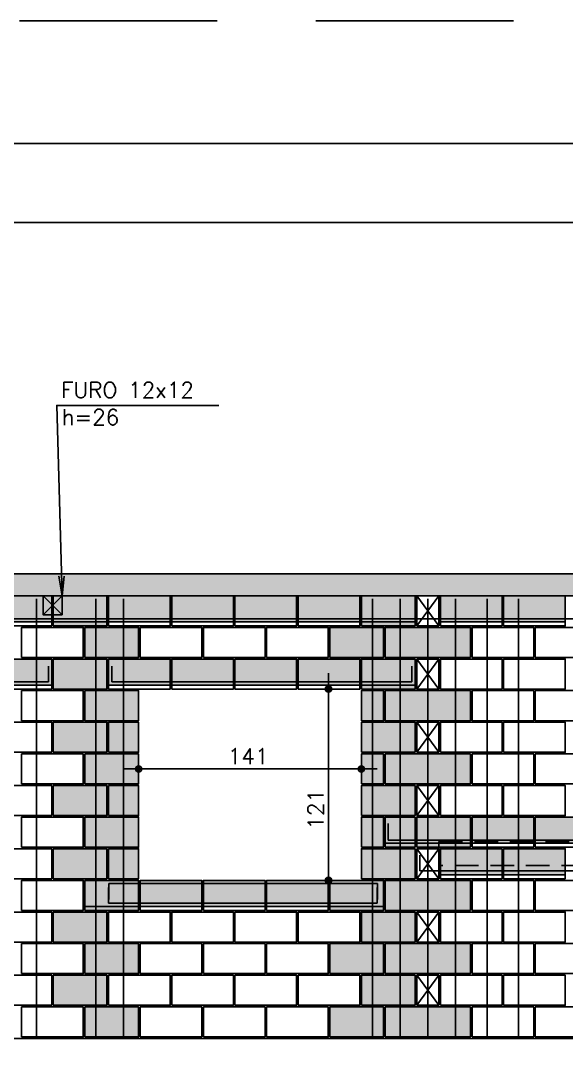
# Model space of a CAD drawing. Extents: x -1 to 122, y -1 to 61.
# Drawn here: x 36.75 to 43.65, y 47.83 to 61.05 of the extents above; entities that cross this region are included whole.
import ezdxf

# ---------------------------------------------------------------- set-up
doc = ezdxf.new("R2010")
doc.units = 0
doc.header["$MEASUREMENT"] = 0
doc.linetypes.add('ESTILO_TQS_0001', pattern=[0.45, 0.3, -0.15])
doc.linetypes.add('HIDDEN', pattern=[0.375, 0.25, -0.125])
doc.layers.get('0').update_dxf_attribs({"linetype": 'CONTINUOUS'})
doc.layers.get('Defpoints').update_dxf_attribs({"linetype": 'CONTINUOUS'})
for name, color, linetype in [('ARQ_FOLHA', 7, 'CONTINUOUS'), ('PENA_01', 1, 'CONTINUOUS'), ('PENA_02', 2, 'CONTINUOUS'), ('PENA_03', 3, 'CONTINUOUS'), ('PENA_05', 5, 'CONTINUOUS'), ('PENA_09', 254, 'CONTINUOUS'), ('PENA_11', 252, 'CONTINUOUS'), ('PENA_19', 240, 'CONTINUOUS'), ('PENA_21', 100, 'CONTINUOUS'), ('PENA_23', 50, 'CONTINUOUS'), ('PENA_28', 135, 'CONTINUOUS')]:
    doc.layers.add(name, color=color, linetype=linetype)
doc.styles.get("Standard").update_dxf_attribs({"font": 'ROMANS.SHX'})

# ---------------------------------------------------------------- blocks, each defined once
blk = doc.blocks.new('FOLHA A1+1 - 1102 X 594')
at = {"layer": 'ARQ_FOLHA', "color": 1}
for points in [[(-1189, 0), (0, 0), (0, 594), (-1189, 594)], [(-1164, 10), (-10, 10), (-10, 584), (-1164, 584)]]:
    blk.add_lwpolyline(points, close=True, dxfattribs=at)
at = {"layer": 'Defpoints', "color": 8, "linetype": 'HIDDEN', "ltscale": 100}
blk.add_lwpolyline([(-1208.5, 609.5), (-1208.5, -15.5), (19.5, -15.5), (19.5, 609.5)], close=True, dxfattribs=at)

msp = doc.modelspace()

# ---------------------------------------------------------------- linework, layer by layer
at = {"layer": 'PENA_01', "linetype": 'Continuous'}
for p, q in [((37.033, 53.779), (37.273, 53.539)), ((37.273, 53.779), (37.033, 53.539)), ((36.362, 53.449), (37.142, 53.449)), ((37.162, 53.449), (37.842, 53.449)), ((37.862, 53.449), (38.642, 53.449)), ((38.662, 53.449), (39.442, 53.449)), ((39.462, 53.449), (40.242, 53.449)), ((40.262, 53.449), (41.042, 53.449)), ((41.062, 53.449), (41.742, 53.449)), ((42.062, 53.449), (42.842, 53.449)), ((42.862, 53.449), (43.642, 53.449)), ((40.646, 52.799), (40.646, 49.979)), ((36.362, 52.649), (37.142, 52.649)), ((37.862, 52.649), (38.642, 52.649)), ((38.662, 52.649), (39.442, 52.649)), ((39.462, 52.649), (40.242, 52.649)), ((40.262, 52.649), (41.042, 52.649)), ((41.062, 52.649), (41.742, 52.649)), ((40.452, 52.599), (40.446, 52.599)), ((38.042, 51.589), (41.262, 51.589)), ((41.362, 50.649), (41.742, 50.649)), ((41.762, 50.649), (42.442, 50.649)), ((42.462, 50.649), (43.242, 50.649)), ((43.262, 50.649), (44.042, 50.649)), ((42.062, 50.249), (42.842, 50.249)), ((42.862, 50.249), (43.642, 50.249)), ((40.462, 50.179), (40.446, 50.179)), ((37.562, 49.849), (38.242, 49.849)), ((38.262, 49.849), (39.042, 49.849)), ((39.062, 49.849), (39.842, 49.849)), ((39.862, 49.849), (40.642, 49.849)), ((40.662, 49.849), (41.342, 49.849))]:
    msp.add_line(p, q, dxfattribs=at)
msp.add_lwpolyline([(37.033, 53.779), (37.033, 53.539), (37.273, 53.539), (37.273, 53.779), (37.033, 53.779)], dxfattribs=at)
at = {"layer": 'PENA_01', "linetype": 'ESTILO_TQS_0001'}
msp.add_lwpolyline([(47.494, 52.183), (44.794, 50.369), (42.042, 50.369), (42.042, 50.669), (44.642, 50.669), (44.612, 51.034), (45.242, 51.034), (45.212, 51.399), (45.782, 51.399), (45.752, 51.764), (46.322, 51.764), (46.292, 52.129), (46.862, 52.129), (46.832, 52.494), (49.462, 52.494), (49.462, 52.183), (47.494, 52.183)], dxfattribs=at)
at = {"layer": 'PENA_02', "linetype": 'Continuous'}
for p, q in [((42.042, 53.779), (41.762, 53.779)), ((41.762, 53.779), (41.762, 53.399)), ((42.042, 53.399), (42.042, 53.779)), ((41.762, 53.399), (42.042, 53.399)), ((42.042, 52.979), (41.762, 52.979)), ((41.762, 52.979), (41.762, 52.599)), ((42.042, 52.599), (42.042, 52.979)), ((41.762, 52.599), (42.042, 52.599)), ((42.042, 52.179), (41.762, 52.179)), ((41.762, 52.179), (41.762, 51.799)), ((42.042, 51.799), (42.042, 52.179)), ((41.762, 51.799), (42.042, 51.799)), ((42.042, 51.379), (41.762, 51.379)), ((41.762, 51.379), (41.762, 50.999)), ((42.042, 50.999), (42.042, 51.379)), ((41.762, 50.999), (42.042, 50.999)), ((42.042, 50.579), (41.762, 50.579)), ((41.762, 50.579), (41.762, 50.199)), ((42.042, 50.199), (42.042, 50.579)), ((41.762, 50.199), (42.042, 50.199)), ((42.042, 49.779), (41.762, 49.779)), ((41.762, 49.779), (41.762, 49.399)), ((42.042, 49.399), (42.042, 49.779)), ((41.762, 49.399), (42.042, 49.399)), ((42.042, 48.979), (41.762, 48.979)), ((41.762, 48.979), (41.762, 48.599)), ((42.042, 48.599), (42.042, 48.979)), ((41.762, 48.599), (42.042, 48.599)), ((9.262, 48.179), (49.742, 48.179))]:
    msp.add_line(p, q, dxfattribs=at)
for points in [[(9.262, 54.059), (9.262, 53.779), (9.862, 53.779), (9.862, 52.599), (17.342, 52.599), (17.342, 53.779), (49.742, 53.779), (49.742, 54.059), (9.262, 54.059)], [(36.362, 53.399), (37.142, 53.399), (37.142, 53.779), (36.362, 53.779), (36.362, 53.399)], [(37.162, 53.399), (37.842, 53.399), (37.842, 53.779), (37.162, 53.779), (37.162, 53.399)], [(37.862, 53.399), (38.642, 53.399), (38.642, 53.779), (37.862, 53.779), (37.862, 53.399)], [(38.662, 53.399), (39.442, 53.399), (39.442, 53.779), (38.662, 53.779), (38.662, 53.399)], [(39.462, 53.399), (40.242, 53.399), (40.242, 53.779), (39.462, 53.779), (39.462, 53.399)], [(40.262, 53.399), (41.042, 53.399), (41.042, 53.779), (40.262, 53.779), (40.262, 53.399)], [(41.062, 53.399), (41.742, 53.399), (41.742, 53.779), (41.062, 53.779), (41.062, 53.399)], [(42.062, 53.399), (42.842, 53.399), (42.842, 53.779), (42.062, 53.779), (42.062, 53.399)], [(42.862, 53.399), (43.642, 53.399), (43.642, 53.779), (42.862, 53.779), (42.862, 53.399)], [(36.762, 52.999), (37.542, 52.999), (37.542, 53.379), (36.762, 53.379), (36.762, 52.999)], [(37.562, 52.999), (38.242, 52.999), (38.242, 53.379), (37.562, 53.379), (37.562, 52.999)], [(38.262, 52.999), (39.042, 52.999), (39.042, 53.379), (38.262, 53.379), (38.262, 52.999)], [(39.062, 52.999), (39.842, 52.999), (39.842, 53.379), (39.062, 53.379), (39.062, 52.999)], [(39.862, 52.999), (40.642, 52.999), (40.642, 53.379), (39.862, 53.379), (39.862, 52.999)], [(40.662, 52.999), (41.342, 52.999), (41.342, 53.379), (40.662, 53.379), (40.662, 52.999)], [(41.362, 52.999), (42.442, 52.999), (42.442, 53.379), (41.362, 53.379), (41.362, 52.999)], [(42.462, 52.999), (43.242, 52.999), (43.242, 53.379), (42.462, 53.379), (42.462, 52.999)], [(43.262, 52.999), (44.042, 52.999), (44.042, 53.379), (43.262, 53.379), (43.262, 52.999)], [(36.362, 52.599), (37.142, 52.599), (37.142, 52.979), (36.362, 52.979), (36.362, 52.599)], [(37.162, 52.599), (37.842, 52.599), (37.842, 52.979), (37.162, 52.979), (37.162, 52.599)], [(37.862, 52.599), (38.642, 52.599), (38.642, 52.979), (37.862, 52.979), (37.862, 52.599)], [(38.662, 52.599), (39.442, 52.599), (39.442, 52.979), (38.662, 52.979), (38.662, 52.599)], [(39.462, 52.599), (40.242, 52.599), (40.242, 52.979), (39.462, 52.979), (39.462, 52.599)], [(40.262, 52.599), (41.042, 52.599), (41.042, 52.979), (40.262, 52.979), (40.262, 52.599)], [(41.062, 52.599), (41.742, 52.599), (41.742, 52.979), (41.062, 52.979), (41.062, 52.599)], [(42.062, 52.599), (42.842, 52.599), (42.842, 52.979), (42.062, 52.979), (42.062, 52.599)], [(42.862, 52.599), (43.642, 52.599), (43.642, 52.979), (42.862, 52.979), (42.862, 52.599)], [(36.762, 52.199), (37.542, 52.199), (37.542, 52.579), (36.762, 52.579), (36.762, 52.199)], [(37.562, 52.199), (38.242, 52.199), (38.242, 52.579), (37.562, 52.579), (37.562, 52.199)], [(41.062, 52.199), (41.342, 52.199), (41.342, 52.579), (41.062, 52.579), (41.062, 52.199)], [(41.362, 52.199), (42.442, 52.199), (42.442, 52.579), (41.362, 52.579), (41.362, 52.199)], [(42.462, 52.199), (43.242, 52.199), (43.242, 52.579), (42.462, 52.579), (42.462, 52.199)], [(43.262, 52.199), (44.042, 52.199), (44.042, 52.579), (43.262, 52.579), (43.262, 52.199)], [(36.362, 51.799), (37.142, 51.799), (37.142, 52.179), (36.362, 52.179), (36.362, 51.799)], [(37.162, 51.799), (37.842, 51.799), (37.842, 52.179), (37.162, 52.179), (37.162, 51.799)], [(37.862, 51.799), (38.242, 51.799), (38.242, 52.179), (37.862, 52.179), (37.862, 51.799)], [(41.062, 51.799), (41.742, 51.799), (41.742, 52.179), (41.062, 52.179), (41.062, 51.799)], [(42.062, 51.799), (42.842, 51.799), (42.842, 52.179), (42.062, 52.179), (42.062, 51.799)], [(42.862, 51.799), (43.642, 51.799), (43.642, 52.179), (42.862, 52.179), (42.862, 51.799)], [(36.762, 51.399), (37.542, 51.399), (37.542, 51.779), (36.762, 51.779), (36.762, 51.399)], [(37.562, 51.399), (38.242, 51.399), (38.242, 51.779), (37.562, 51.779), (37.562, 51.399)], [(41.062, 51.399), (41.342, 51.399), (41.342, 51.779), (41.062, 51.779), (41.062, 51.399)], [(41.362, 51.399), (42.442, 51.399), (42.442, 51.779), (41.362, 51.779), (41.362, 51.399)], [(42.462, 51.399), (43.242, 51.399), (43.242, 51.779), (42.462, 51.779), (42.462, 51.399)], [(43.262, 51.399), (44.042, 51.399), (44.042, 51.779), (43.262, 51.779), (43.262, 51.399)], [(36.362, 50.999), (37.142, 50.999), (37.142, 51.379), (36.362, 51.379), (36.362, 50.999)], [(37.162, 50.999), (37.842, 50.999), (37.842, 51.379), (37.162, 51.379), (37.162, 50.999)], [(37.862, 50.999), (38.242, 50.999), (38.242, 51.379), (37.862, 51.379), (37.862, 50.999)], [(41.062, 50.999), (41.742, 50.999), (41.742, 51.379), (41.062, 51.379), (41.062, 50.999)], [(42.062, 50.999), (42.842, 50.999), (42.842, 51.379), (42.062, 51.379), (42.062, 50.999)], [(42.862, 50.999), (43.642, 50.999), (43.642, 51.379), (42.862, 51.379), (42.862, 50.999)], [(36.762, 50.599), (37.542, 50.599), (37.542, 50.979), (36.762, 50.979), (36.762, 50.599)], [(37.562, 50.599), (38.242, 50.599), (38.242, 50.979), (37.562, 50.979), (37.562, 50.599)], [(41.062, 50.599), (41.342, 50.599), (41.342, 50.979), (41.062, 50.979), (41.062, 50.599)], [(41.362, 50.599), (41.742, 50.599), (41.742, 50.979), (41.362, 50.979), (41.362, 50.599)], [(41.762, 50.599), (42.442, 50.599), (42.442, 50.979), (41.762, 50.979), (41.762, 50.599)], [(42.462, 50.599), (43.242, 50.599), (43.242, 50.979), (42.462, 50.979), (42.462, 50.599)], [(43.262, 50.599), (44.042, 50.599), (44.042, 50.979), (43.262, 50.979), (43.262, 50.599)], [(36.362, 50.199), (37.142, 50.199), (37.142, 50.579), (36.362, 50.579), (36.362, 50.199)], [(37.162, 50.199), (37.842, 50.199), (37.842, 50.579), (37.162, 50.579), (37.162, 50.199)], [(37.862, 50.199), (38.242, 50.199), (38.242, 50.579), (37.862, 50.579), (37.862, 50.199)], [(41.062, 50.199), (41.742, 50.199), (41.742, 50.579), (41.062, 50.579), (41.062, 50.199)], [(42.062, 50.199), (42.842, 50.199), (42.842, 50.579), (42.062, 50.579), (42.062, 50.199)], [(42.862, 50.199), (43.642, 50.199), (43.642, 50.579), (42.862, 50.579), (42.862, 50.199)], [(36.762, 49.799), (37.542, 49.799), (37.542, 50.179), (36.762, 50.179), (36.762, 49.799)], [(37.562, 49.799), (38.242, 49.799), (38.242, 50.179), (37.562, 50.179), (37.562, 49.799)], [(38.262, 49.799), (39.042, 49.799), (39.042, 50.179), (38.262, 50.179), (38.262, 49.799)], [(39.062, 49.799), (39.842, 49.799), (39.842, 50.179), (39.062, 50.179), (39.062, 49.799)], [(39.862, 49.799), (40.642, 49.799), (40.642, 50.179), (39.862, 50.179), (39.862, 49.799)], [(40.662, 49.799), (41.342, 49.799), (41.342, 50.179), (40.662, 50.179), (40.662, 49.799)], [(41.362, 49.799), (42.442, 49.799), (42.442, 50.179), (41.362, 50.179), (41.362, 49.799)], [(42.462, 49.799), (43.242, 49.799), (43.242, 50.179), (42.462, 50.179), (42.462, 49.799)], [(43.262, 49.799), (44.042, 49.799), (44.042, 50.179), (43.262, 50.179), (43.262, 49.799)], [(36.362, 49.399), (37.142, 49.399), (37.142, 49.779), (36.362, 49.779), (36.362, 49.399)], [(37.162, 49.399), (37.842, 49.399), (37.842, 49.779), (37.162, 49.779), (37.162, 49.399)], [(37.862, 49.399), (38.642, 49.399), (38.642, 49.779), (37.862, 49.779), (37.862, 49.399)], [(38.662, 49.399), (39.442, 49.399), (39.442, 49.779), (38.662, 49.779), (38.662, 49.399)], [(39.462, 49.399), (40.242, 49.399), (40.242, 49.779), (39.462, 49.779), (39.462, 49.399)], [(40.262, 49.399), (41.042, 49.399), (41.042, 49.779), (40.262, 49.779), (40.262, 49.399)], [(41.062, 49.399), (41.742, 49.399), (41.742, 49.779), (41.062, 49.779), (41.062, 49.399)], [(42.062, 49.399), (42.842, 49.399), (42.842, 49.779), (42.062, 49.779), (42.062, 49.399)], [(42.862, 49.399), (43.642, 49.399), (43.642, 49.779), (42.862, 49.779), (42.862, 49.399)], [(36.762, 48.999), (37.542, 48.999), (37.542, 49.379), (36.762, 49.379), (36.762, 48.999)], [(37.562, 48.999), (38.242, 48.999), (38.242, 49.379), (37.562, 49.379), (37.562, 48.999)], [(38.262, 48.999), (39.042, 48.999), (39.042, 49.379), (38.262, 49.379), (38.262, 48.999)], [(39.062, 48.999), (39.842, 48.999), (39.842, 49.379), (39.062, 49.379), (39.062, 48.999)], [(39.862, 48.999), (40.642, 48.999), (40.642, 49.379), (39.862, 49.379), (39.862, 48.999)], [(40.662, 48.999), (41.342, 48.999), (41.342, 49.379), (40.662, 49.379), (40.662, 48.999)], [(41.362, 48.999), (42.442, 48.999), (42.442, 49.379), (41.362, 49.379), (41.362, 48.999)], [(42.462, 48.999), (43.242, 48.999), (43.242, 49.379), (42.462, 49.379), (42.462, 48.999)], [(43.262, 48.999), (44.042, 48.999), (44.042, 49.379), (43.262, 49.379), (43.262, 48.999)], [(36.362, 48.599), (37.142, 48.599), (37.142, 48.979), (36.362, 48.979), (36.362, 48.599)], [(37.162, 48.599), (37.842, 48.599), (37.842, 48.979), (37.162, 48.979), (37.162, 48.599)], [(37.862, 48.599), (38.642, 48.599), (38.642, 48.979), (37.862, 48.979), (37.862, 48.599)], [(38.662, 48.599), (39.442, 48.599), (39.442, 48.979), (38.662, 48.979), (38.662, 48.599)], [(39.462, 48.599), (40.242, 48.599), (40.242, 48.979), (39.462, 48.979), (39.462, 48.599)], [(40.262, 48.599), (41.042, 48.599), (41.042, 48.979), (40.262, 48.979), (40.262, 48.599)], [(41.062, 48.599), (41.742, 48.599), (41.742, 48.979), (41.062, 48.979), (41.062, 48.599)], [(42.062, 48.599), (42.842, 48.599), (42.842, 48.979), (42.062, 48.979), (42.062, 48.599)], [(42.862, 48.599), (43.642, 48.599), (43.642, 48.979), (42.862, 48.979), (42.862, 48.599)], [(36.762, 48.199), (37.542, 48.199), (37.542, 48.579), (36.762, 48.579), (36.762, 48.199)], [(37.562, 48.199), (38.242, 48.199), (38.242, 48.579), (37.562, 48.579), (37.562, 48.199)], [(38.262, 48.199), (39.042, 48.199), (39.042, 48.579), (38.262, 48.579), (38.262, 48.199)], [(39.062, 48.199), (39.842, 48.199), (39.842, 48.579), (39.062, 48.579), (39.062, 48.199)], [(39.862, 48.199), (40.642, 48.199), (40.642, 48.579), (39.862, 48.579), (39.862, 48.199)], [(40.662, 48.199), (41.342, 48.199), (41.342, 48.579), (40.662, 48.579), (40.662, 48.199)], [(41.362, 48.199), (42.442, 48.199), (42.442, 48.579), (41.362, 48.579), (41.362, 48.199)], [(42.462, 48.199), (43.242, 48.199), (43.242, 48.579), (42.462, 48.579), (42.462, 48.199)], [(43.262, 48.199), (44.042, 48.199), (44.042, 48.579), (43.262, 48.579), (43.262, 48.199)]]:
    msp.add_lwpolyline(points, dxfattribs=at)
for centre, radius in [((40.646, 52.599), 0.04), ((40.646, 52.599), 0.02), ((38.242, 51.589), 0.04), ((38.242, 51.589), 0.02), ((41.062, 51.589), 0.04), ((41.062, 51.589), 0.02), ((40.646, 50.179), 0.04), ((40.646, 50.179), 0.02)]:
    msp.add_circle(centre, radius, dxfattribs=at)
at = {"layer": 'PENA_03', "linetype": 'Continuous'}
for p, q in [((41.762, 53.399), (42.042, 53.779)), ((42.042, 53.399), (41.762, 53.779)), ((41.762, 52.599), (42.042, 52.979)), ((42.042, 52.599), (41.762, 52.979)), ((40.652, 52.599), (40.652, 52.599)), ((41.762, 51.799), (42.042, 52.179)), ((42.042, 51.799), (41.762, 52.179)), ((38.242, 51.589), (38.242, 51.589)), ((41.062, 51.589), (41.062, 51.589)), ((41.762, 50.999), (42.042, 51.379)), ((42.042, 50.999), (41.762, 51.379)), ((41.762, 50.199), (42.042, 50.579)), ((42.042, 50.199), (41.762, 50.579)), ((40.662, 50.179), (40.662, 50.179)), ((41.762, 49.399), (42.042, 49.779)), ((42.042, 49.399), (41.762, 49.779)), ((41.762, 48.599), (42.042, 48.979)), ((42.042, 48.599), (41.762, 48.979))]:
    msp.add_line(p, q, dxfattribs=at)
msp.add_lwpolyline([(39.256, 56.188), (37.207, 56.188), (37.273, 53.779), (37.233, 54.026), (37.273, 53.779), (37.298, 54.028)], dxfattribs=at)
at = {"layer": 'PENA_05', "linetype": 'Continuous'}
for p, q in [((49.742, 53.489), (32.939, 53.489)), ((37.102, 52.689), (37.102, 52.889)), ((37.902, 52.889), (37.902, 52.689)), ((41.702, 52.689), (41.702, 52.889)), ((25.402, 52.689), (37.102, 52.689)), ((37.902, 52.689), (41.702, 52.689)), ((41.402, 50.899), (41.402, 50.689)), ((41.402, 50.689), (44.802, 50.689)), ((41.802, 50.499), (41.802, 50.299)), ((41.802, 50.299), (45.202, 50.299)), ((37.864, 49.939), (37.864, 50.139)), ((37.864, 50.139), (41.264, 50.139)), ((41.264, 50.139), (41.264, 49.939)), ((37.862, 50.089), (37.862, 49.889)), ((41.262, 49.889), (41.262, 50.089)), ((37.862, 49.889), (41.262, 49.889))]:
    msp.add_line(p, q, dxfattribs=at)
for points in [[(36.952, 53.739), (36.952, 48.179)], [(37.702, 53.739), (37.702, 48.179)], [(38.052, 53.739), (38.052, 48.179)], [(41.202, 53.739), (41.202, 48.179)], [(41.552, 53.739), (41.552, 48.179)], [(41.902, 53.739), (41.902, 48.179)], [(42.252, 53.739), (42.252, 48.179)], [(42.652, 53.739), (42.652, 48.179)], [(43.052, 53.739), (43.052, 48.179)]]:
    msp.add_lwpolyline(points, dxfattribs=at)
at = {"layer": 'PENA_09', "linetype": 'Continuous'}
for points in [[(36.362, 53.449), (37.142, 53.449), (37.142, 53.779), (36.362, 53.779), (36.362, 53.449)], [(37.162, 53.449), (37.842, 53.449), (37.842, 53.779), (37.162, 53.779), (37.162, 53.449)], [(37.862, 53.449), (38.642, 53.449), (38.642, 53.779), (37.862, 53.779), (37.862, 53.449)], [(38.662, 53.449), (39.442, 53.449), (39.442, 53.779), (38.662, 53.779), (38.662, 53.449)], [(39.462, 53.449), (40.242, 53.449), (40.242, 53.779), (39.462, 53.779), (39.462, 53.449)], [(40.262, 53.449), (41.042, 53.449), (41.042, 53.779), (40.262, 53.779), (40.262, 53.449)], [(41.062, 53.449), (41.742, 53.449), (41.742, 53.779), (41.062, 53.779), (41.062, 53.449)], [(42.062, 53.449), (42.842, 53.449), (42.842, 53.779), (42.062, 53.779), (42.062, 53.449)], [(42.862, 53.449), (43.642, 53.449), (43.642, 53.779), (42.862, 53.779), (42.862, 53.449)], [(36.362, 52.649), (37.142, 52.649), (37.142, 52.979), (36.362, 52.979), (36.362, 52.649)], [(37.862, 52.649), (38.642, 52.649), (38.642, 52.979), (37.862, 52.979), (37.862, 52.649)], [(38.662, 52.649), (39.442, 52.649), (39.442, 52.979), (38.662, 52.979), (38.662, 52.649)], [(39.462, 52.649), (40.242, 52.649), (40.242, 52.979), (39.462, 52.979), (39.462, 52.649)], [(40.262, 52.649), (41.042, 52.649), (41.042, 52.979), (40.262, 52.979), (40.262, 52.649)], [(41.062, 52.649), (41.742, 52.649), (41.742, 52.979), (41.062, 52.979), (41.062, 52.649)], [(41.362, 50.649), (41.742, 50.649), (41.742, 50.979), (41.362, 50.979), (41.362, 50.649)], [(41.762, 50.649), (42.442, 50.649), (42.442, 50.979), (41.762, 50.979), (41.762, 50.649)], [(42.462, 50.649), (43.242, 50.649), (43.242, 50.979), (42.462, 50.979), (42.462, 50.649)], [(43.262, 50.649), (44.042, 50.649), (44.042, 50.979), (43.262, 50.979), (43.262, 50.649)], [(42.062, 50.249), (42.842, 50.249), (42.842, 50.579), (42.062, 50.579), (42.062, 50.249)], [(42.862, 50.249), (43.642, 50.249), (43.642, 50.579), (42.862, 50.579), (42.862, 50.249)], [(37.562, 49.849), (38.242, 49.849), (38.242, 50.179), (37.562, 50.179), (37.562, 49.849)], [(38.262, 49.849), (39.042, 49.849), (39.042, 50.179), (38.262, 50.179), (38.262, 49.849)], [(39.062, 49.849), (39.842, 49.849), (39.842, 50.179), (39.062, 50.179), (39.062, 49.849)], [(39.862, 49.849), (40.642, 49.849), (40.642, 50.179), (39.862, 50.179), (39.862, 49.849)], [(40.662, 49.849), (41.342, 49.849), (41.342, 50.179), (40.662, 50.179), (40.662, 49.849)]]:
    msp.add_lwpolyline(points, dxfattribs=at)
for points in [[(36.362, 53.449), (37.142, 53.449), (37.142, 53.779)], [(36.362, 53.449), (37.142, 53.779), (36.362, 53.779)], [(37.162, 53.449), (37.842, 53.449), (37.842, 53.779)], [(37.162, 53.449), (37.842, 53.779), (37.162, 53.779)], [(37.162, 53.449), (37.162, 53.779), (37.162, 53.449)], [(37.862, 53.449), (38.642, 53.449), (38.642, 53.779)], [(37.862, 53.449), (38.642, 53.779), (37.862, 53.779)], [(37.862, 53.449), (37.862, 53.779), (37.862, 53.449)], [(38.662, 53.449), (39.442, 53.449), (39.442, 53.779)], [(38.662, 53.449), (39.442, 53.779), (38.662, 53.779)], [(38.662, 53.449), (38.662, 53.779), (38.662, 53.449)], [(39.462, 53.449), (40.242, 53.449), (40.242, 53.779)], [(39.462, 53.449), (40.242, 53.779), (39.462, 53.779)], [(39.462, 53.449), (39.462, 53.779), (39.462, 53.449)], [(40.262, 53.449), (41.042, 53.449), (41.042, 53.779)], [(40.262, 53.449), (41.042, 53.779), (40.262, 53.779)], [(40.262, 53.449), (40.262, 53.779), (40.262, 53.449)], [(41.062, 53.449), (41.742, 53.449), (41.742, 53.779)], [(41.062, 53.449), (41.742, 53.779), (41.062, 53.779)], [(41.062, 53.449), (41.062, 53.779), (41.062, 53.449)], [(42.062, 53.449), (42.842, 53.449), (42.842, 53.779)], [(42.062, 53.449), (42.842, 53.779), (42.062, 53.779)], [(42.062, 53.449), (42.062, 53.779), (42.062, 53.449)], [(42.862, 53.449), (43.642, 53.449), (43.642, 53.779)], [(42.862, 53.449), (43.642, 53.779), (42.862, 53.779)], [(42.862, 53.449), (42.862, 53.779), (42.862, 53.449)], [(36.362, 52.649), (37.142, 52.649), (37.142, 52.979)], [(36.362, 52.649), (37.142, 52.979), (36.362, 52.979)], [(37.862, 52.649), (38.642, 52.649), (38.642, 52.979)], [(37.862, 52.649), (38.642, 52.979), (37.862, 52.979)], [(37.862, 52.649), (37.862, 52.979), (37.862, 52.649)], [(38.662, 52.649), (39.442, 52.649), (39.442, 52.979)], [(38.662, 52.649), (39.442, 52.979), (38.662, 52.979)], [(38.662, 52.649), (38.662, 52.979), (38.662, 52.649)], [(39.462, 52.649), (40.242, 52.649), (40.242, 52.979)], [(39.462, 52.649), (40.242, 52.979), (39.462, 52.979)], [(39.462, 52.649), (39.462, 52.979), (39.462, 52.649)], [(40.262, 52.649), (41.042, 52.649), (41.042, 52.979)], [(40.262, 52.649), (41.042, 52.979), (40.262, 52.979)], [(40.262, 52.649), (40.262, 52.979), (40.262, 52.649)], [(41.062, 52.649), (41.742, 52.649), (41.742, 52.979)], [(41.062, 52.649), (41.742, 52.979), (41.062, 52.979)], [(41.062, 52.649), (41.062, 52.979), (41.062, 52.649)], [(41.362, 50.649), (41.742, 50.649), (41.742, 50.979)], [(41.362, 50.649), (41.742, 50.979), (41.362, 50.979)], [(41.362, 50.649), (41.362, 50.979), (41.362, 50.649)], [(41.762, 50.649), (42.442, 50.649), (42.442, 50.979)], [(41.762, 50.649), (42.442, 50.979), (41.762, 50.979)], [(41.762, 50.649), (41.762, 50.979), (41.762, 50.649)], [(42.462, 50.649), (43.242, 50.649), (43.242, 50.979)], [(42.462, 50.649), (43.242, 50.979), (42.462, 50.979)], [(42.462, 50.649), (42.462, 50.979), (42.462, 50.649)], [(43.262, 50.649), (44.042, 50.649), (44.042, 50.979)], [(43.262, 50.649), (44.042, 50.979), (43.262, 50.979)], [(43.262, 50.649), (43.262, 50.979), (43.262, 50.649)], [(42.062, 50.249), (42.842, 50.249), (42.842, 50.579)], [(42.062, 50.249), (42.842, 50.579), (42.062, 50.579)], [(42.062, 50.249), (42.062, 50.579), (42.062, 50.249)], [(42.862, 50.249), (43.642, 50.249), (43.642, 50.579)], [(42.862, 50.249), (43.642, 50.579), (42.862, 50.579)], [(42.862, 50.249), (42.862, 50.579), (42.862, 50.249)], [(37.562, 49.849), (38.242, 49.849), (38.242, 50.179)], [(37.562, 49.849), (38.242, 50.179), (37.562, 50.179)], [(37.562, 49.849), (37.562, 50.179), (37.562, 49.849)], [(38.262, 49.849), (39.042, 49.849), (39.042, 50.179)], [(38.262, 49.849), (39.042, 50.179), (38.262, 50.179)], [(38.262, 49.849), (38.262, 50.179), (38.262, 49.849)], [(39.062, 49.849), (39.842, 49.849), (39.842, 50.179)], [(39.062, 49.849), (39.842, 50.179), (39.062, 50.179)], [(39.062, 49.849), (39.062, 50.179), (39.062, 49.849)], [(39.862, 49.849), (40.642, 49.849), (40.642, 50.179)], [(39.862, 49.849), (40.642, 50.179), (39.862, 50.179)], [(39.862, 49.849), (39.862, 50.179), (39.862, 49.849)], [(40.662, 49.849), (41.342, 49.849), (41.342, 50.179)], [(40.662, 49.849), (41.342, 50.179), (40.662, 50.179)], [(40.662, 49.849), (40.662, 50.179), (40.662, 49.849)]]:
    msp.add_solid(points, dxfattribs=at)
at = {"layer": 'PENA_11', "linetype": 'Continuous'}
for points in [[(49.742, 54.059), (9.262, 54.059), (9.262, 53.779)], [(49.742, 54.059), (9.262, 53.779), (9.862, 53.779)], [(49.742, 54.059), (9.862, 53.779), (17.342, 53.779)], [(49.742, 54.059), (17.342, 53.779), (49.742, 53.779)]]:
    msp.add_solid(points, dxfattribs=at)
at = {"layer": 'PENA_19', "linetype": 'Continuous'}
for points in [[(41.362, 52.999), (42.442, 52.999), (42.442, 53.379), (41.362, 53.379), (41.362, 52.999)], [(41.362, 52.199), (42.442, 52.199), (42.442, 52.579), (41.362, 52.579), (41.362, 52.199)], [(41.362, 51.399), (42.442, 51.399), (42.442, 51.779), (41.362, 51.779), (41.362, 51.399)], [(41.362, 49.799), (42.442, 49.799), (42.442, 50.179), (41.362, 50.179), (41.362, 49.799)], [(41.362, 48.999), (42.442, 48.999), (42.442, 49.379), (41.362, 49.379), (41.362, 48.999)], [(41.362, 48.199), (42.442, 48.199), (42.442, 48.579), (41.362, 48.579), (41.362, 48.199)]]:
    msp.add_lwpolyline(points, dxfattribs=at)
for points in [[(41.362, 52.999), (42.442, 52.999), (42.442, 53.379)], [(41.362, 52.999), (42.442, 53.379), (41.362, 53.379)], [(41.362, 52.999), (41.362, 53.379), (41.362, 52.999)], [(41.362, 52.199), (42.442, 52.199), (42.442, 52.579)], [(41.362, 52.199), (42.442, 52.579), (41.362, 52.579)], [(41.362, 52.199), (41.362, 52.579), (41.362, 52.199)], [(41.362, 51.399), (42.442, 51.399), (42.442, 51.779)], [(41.362, 51.399), (42.442, 51.779), (41.362, 51.779)], [(41.362, 51.399), (41.362, 51.779), (41.362, 51.399)], [(41.362, 49.799), (42.442, 49.799), (42.442, 50.179)], [(41.362, 49.799), (42.442, 50.179), (41.362, 50.179)], [(41.362, 49.799), (41.362, 50.179), (41.362, 49.799)], [(41.362, 48.999), (42.442, 48.999), (42.442, 49.379)], [(41.362, 48.999), (42.442, 49.379), (41.362, 49.379)], [(41.362, 48.999), (41.362, 49.379), (41.362, 48.999)], [(41.362, 48.199), (42.442, 48.199), (42.442, 48.579)], [(41.362, 48.199), (42.442, 48.579), (41.362, 48.579)], [(41.362, 48.199), (41.362, 48.579), (41.362, 48.199)]]:
    msp.add_solid(points, dxfattribs=at)
at = {"layer": 'PENA_21', "linetype": 'Continuous'}
for points in [[(37.162, 53.399), (37.842, 53.399), (37.842, 53.449), (37.162, 53.449), (37.162, 53.399)], [(41.062, 53.399), (41.742, 53.399), (41.742, 53.449), (41.062, 53.449), (41.062, 53.399)], [(37.562, 52.999), (38.242, 52.999), (38.242, 53.379), (37.562, 53.379), (37.562, 52.999)], [(40.662, 52.999), (41.342, 52.999), (41.342, 53.379), (40.662, 53.379), (40.662, 52.999)], [(37.162, 52.599), (37.842, 52.599), (37.842, 52.979), (37.162, 52.979), (37.162, 52.599)], [(41.062, 52.599), (41.742, 52.599), (41.742, 52.649), (41.062, 52.649), (41.062, 52.599)], [(37.562, 52.199), (38.242, 52.199), (38.242, 52.579), (37.562, 52.579), (37.562, 52.199)], [(37.162, 51.799), (37.842, 51.799), (37.842, 52.179), (37.162, 52.179), (37.162, 51.799)], [(41.062, 51.799), (41.742, 51.799), (41.742, 52.179), (41.062, 52.179), (41.062, 51.799)], [(37.562, 51.399), (38.242, 51.399), (38.242, 51.779), (37.562, 51.779), (37.562, 51.399)], [(37.162, 50.999), (37.842, 50.999), (37.842, 51.379), (37.162, 51.379), (37.162, 50.999)], [(41.062, 50.999), (41.742, 50.999), (41.742, 51.379), (41.062, 51.379), (41.062, 50.999)], [(37.562, 50.599), (38.242, 50.599), (38.242, 50.979), (37.562, 50.979), (37.562, 50.599)], [(41.762, 50.599), (42.442, 50.599), (42.442, 50.649), (41.762, 50.649), (41.762, 50.599)], [(37.162, 50.199), (37.842, 50.199), (37.842, 50.579), (37.162, 50.579), (37.162, 50.199)], [(41.062, 50.199), (41.742, 50.199), (41.742, 50.579), (41.062, 50.579), (41.062, 50.199)], [(37.562, 49.799), (38.242, 49.799), (38.242, 49.849), (37.562, 49.849), (37.562, 49.799)], [(40.662, 49.799), (41.342, 49.799), (41.342, 49.849), (40.662, 49.849), (40.662, 49.799)], [(37.162, 49.399), (37.842, 49.399), (37.842, 49.779), (37.162, 49.779), (37.162, 49.399)], [(41.062, 49.399), (41.742, 49.399), (41.742, 49.779), (41.062, 49.779), (41.062, 49.399)], [(37.562, 48.999), (38.242, 48.999), (38.242, 49.379), (37.562, 49.379), (37.562, 48.999)], [(40.662, 48.999), (41.342, 48.999), (41.342, 49.379), (40.662, 49.379), (40.662, 48.999)], [(37.162, 48.599), (37.842, 48.599), (37.842, 48.979), (37.162, 48.979), (37.162, 48.599)], [(41.062, 48.599), (41.742, 48.599), (41.742, 48.979), (41.062, 48.979), (41.062, 48.599)], [(37.562, 48.199), (38.242, 48.199), (38.242, 48.579), (37.562, 48.579), (37.562, 48.199)], [(40.662, 48.199), (41.342, 48.199), (41.342, 48.579), (40.662, 48.579), (40.662, 48.199)]]:
    msp.add_lwpolyline(points, dxfattribs=at)
for points in [[(37.162, 53.399), (37.842, 53.399), (37.842, 53.449)], [(37.162, 53.399), (37.842, 53.449), (37.162, 53.449)], [(37.162, 53.399), (37.162, 53.449), (37.162, 53.399)], [(41.062, 53.399), (41.742, 53.399), (41.742, 53.449)], [(41.062, 53.399), (41.742, 53.449), (41.062, 53.449)], [(41.062, 53.399), (41.062, 53.449), (41.062, 53.399)], [(37.562, 52.999), (38.242, 52.999), (38.242, 53.379)], [(37.562, 52.999), (38.242, 53.379), (37.562, 53.379)], [(37.562, 52.999), (37.562, 53.379), (37.562, 52.999)], [(40.662, 52.999), (41.342, 52.999), (41.342, 53.379)], [(40.662, 52.999), (41.342, 53.379), (40.662, 53.379)], [(40.662, 52.999), (40.662, 53.379), (40.662, 52.999)], [(37.162, 52.599), (37.842, 52.599), (37.842, 52.979)], [(37.162, 52.599), (37.842, 52.979), (37.162, 52.979)], [(37.162, 52.599), (37.162, 52.979), (37.162, 52.599)], [(41.062, 52.599), (41.742, 52.599), (41.742, 52.649)], [(41.062, 52.599), (41.742, 52.649), (41.062, 52.649)], [(41.062, 52.599), (41.062, 52.649), (41.062, 52.599)], [(37.562, 52.199), (38.242, 52.199), (38.242, 52.579)], [(37.562, 52.199), (38.242, 52.579), (37.562, 52.579)], [(37.562, 52.199), (37.562, 52.579), (37.562, 52.199)], [(37.162, 51.799), (37.842, 51.799), (37.842, 52.179)], [(37.162, 51.799), (37.842, 52.179), (37.162, 52.179)], [(37.162, 51.799), (37.162, 52.179), (37.162, 51.799)], [(41.062, 51.799), (41.742, 51.799), (41.742, 52.179)], [(41.062, 51.799), (41.742, 52.179), (41.062, 52.179)], [(41.062, 51.799), (41.062, 52.179), (41.062, 51.799)], [(37.562, 51.399), (38.242, 51.399), (38.242, 51.779)], [(37.562, 51.399), (38.242, 51.779), (37.562, 51.779)], [(37.562, 51.399), (37.562, 51.779), (37.562, 51.399)], [(37.162, 50.999), (37.842, 50.999), (37.842, 51.379)], [(37.162, 50.999), (37.842, 51.379), (37.162, 51.379)], [(37.162, 50.999), (37.162, 51.379), (37.162, 50.999)], [(41.062, 50.999), (41.742, 50.999), (41.742, 51.379)], [(41.062, 50.999), (41.742, 51.379), (41.062, 51.379)], [(41.062, 50.999), (41.062, 51.379), (41.062, 50.999)], [(37.562, 50.599), (38.242, 50.599), (38.242, 50.979)], [(37.562, 50.599), (38.242, 50.979), (37.562, 50.979)], [(37.562, 50.599), (37.562, 50.979), (37.562, 50.599)], [(41.762, 50.599), (42.442, 50.599), (42.442, 50.649)], [(41.762, 50.599), (42.442, 50.649), (41.762, 50.649)], [(41.762, 50.599), (41.762, 50.649), (41.762, 50.599)], [(37.162, 50.199), (37.842, 50.199), (37.842, 50.579)], [(37.162, 50.199), (37.842, 50.579), (37.162, 50.579)], [(37.162, 50.199), (37.162, 50.579), (37.162, 50.199)], [(41.062, 50.199), (41.742, 50.199), (41.742, 50.579)], [(41.062, 50.199), (41.742, 50.579), (41.062, 50.579)], [(41.062, 50.199), (41.062, 50.579), (41.062, 50.199)], [(37.562, 49.799), (38.242, 49.799), (38.242, 49.849)], [(37.562, 49.799), (38.242, 49.849), (37.562, 49.849)], [(37.562, 49.799), (37.562, 49.849), (37.562, 49.799)], [(40.662, 49.799), (41.342, 49.799), (41.342, 49.849)], [(40.662, 49.799), (41.342, 49.849), (40.662, 49.849)], [(40.662, 49.799), (40.662, 49.849), (40.662, 49.799)], [(37.162, 49.399), (37.842, 49.399), (37.842, 49.779)], [(37.162, 49.399), (37.842, 49.779), (37.162, 49.779)], [(37.162, 49.399), (37.162, 49.779), (37.162, 49.399)], [(41.062, 49.399), (41.742, 49.399), (41.742, 49.779)], [(41.062, 49.399), (41.742, 49.779), (41.062, 49.779)], [(41.062, 49.399), (41.062, 49.779), (41.062, 49.399)], [(37.562, 48.999), (38.242, 48.999), (38.242, 49.379)], [(37.562, 48.999), (38.242, 49.379), (37.562, 49.379)], [(37.562, 48.999), (37.562, 49.379), (37.562, 48.999)], [(40.662, 48.999), (41.342, 48.999), (41.342, 49.379)], [(40.662, 48.999), (41.342, 49.379), (40.662, 49.379)], [(40.662, 48.999), (40.662, 49.379), (40.662, 48.999)], [(37.162, 48.599), (37.842, 48.599), (37.842, 48.979)], [(37.162, 48.599), (37.842, 48.979), (37.162, 48.979)], [(37.162, 48.599), (37.162, 48.979), (37.162, 48.599)], [(41.062, 48.599), (41.742, 48.599), (41.742, 48.979)], [(41.062, 48.599), (41.742, 48.979), (41.062, 48.979)], [(41.062, 48.599), (41.062, 48.979), (41.062, 48.599)], [(37.562, 48.199), (38.242, 48.199), (38.242, 48.579)], [(37.562, 48.199), (38.242, 48.579), (37.562, 48.579)], [(37.562, 48.199), (37.562, 48.579), (37.562, 48.199)], [(40.662, 48.199), (41.342, 48.199), (41.342, 48.579)], [(40.662, 48.199), (41.342, 48.579), (40.662, 48.579)], [(40.662, 48.199), (40.662, 48.579), (40.662, 48.199)]]:
    msp.add_solid(points, dxfattribs=at)
at = {"layer": 'PENA_23', "linetype": 'Continuous'}
for points in [[(37.862, 51.799), (38.242, 51.799), (38.242, 52.179), (37.862, 52.179), (37.862, 51.799)], [(37.862, 50.999), (38.242, 50.999), (38.242, 51.379), (37.862, 51.379), (37.862, 50.999)], [(41.362, 50.599), (41.742, 50.599), (41.742, 50.649), (41.362, 50.649), (41.362, 50.599)], [(37.862, 50.199), (38.242, 50.199), (38.242, 50.579), (37.862, 50.579), (37.862, 50.199)]]:
    msp.add_lwpolyline(points, dxfattribs=at)
for points in [[(37.862, 51.799), (38.242, 51.799), (38.242, 52.179)], [(37.862, 51.799), (38.242, 52.179), (37.862, 52.179)], [(37.862, 51.799), (37.862, 52.179), (37.862, 51.799)], [(37.862, 50.999), (38.242, 50.999), (38.242, 51.379)], [(37.862, 50.999), (38.242, 51.379), (37.862, 51.379)], [(37.862, 50.999), (37.862, 51.379), (37.862, 50.999)], [(41.362, 50.599), (41.742, 50.599), (41.742, 50.649)], [(41.362, 50.599), (41.742, 50.649), (41.362, 50.649)], [(41.362, 50.599), (41.362, 50.649), (41.362, 50.599)], [(37.862, 50.199), (38.242, 50.199), (38.242, 50.579)], [(37.862, 50.199), (38.242, 50.579), (37.862, 50.579)], [(37.862, 50.199), (37.862, 50.579), (37.862, 50.199)]]:
    msp.add_solid(points, dxfattribs=at)
at = {"layer": 'PENA_28', "linetype": 'Continuous'}
for points in [[(41.062, 52.199), (41.342, 52.199), (41.342, 52.579), (41.062, 52.579), (41.062, 52.199)], [(41.062, 51.399), (41.342, 51.399), (41.342, 51.779), (41.062, 51.779), (41.062, 51.399)], [(41.062, 50.599), (41.342, 50.599), (41.342, 50.979), (41.062, 50.979), (41.062, 50.599)]]:
    msp.add_lwpolyline(points, dxfattribs=at)
for points in [[(41.062, 52.199), (41.342, 52.199), (41.342, 52.579)], [(41.062, 52.199), (41.342, 52.579), (41.062, 52.579)], [(41.062, 52.199), (41.062, 52.579), (41.062, 52.199)], [(41.062, 51.399), (41.342, 51.399), (41.342, 51.779)], [(41.062, 51.399), (41.342, 51.779), (41.062, 51.779)], [(41.062, 51.399), (41.062, 51.779), (41.062, 51.399)], [(41.062, 50.599), (41.342, 50.599), (41.342, 50.979)], [(41.062, 50.599), (41.342, 50.979), (41.062, 50.979)], [(41.062, 50.599), (41.062, 50.979), (41.062, 50.599)]]:
    msp.add_solid(points, dxfattribs=at)

# ---------------------------------------------------------------- block references
at = {"xscale": 0.09999999999999938, "yscale": 0.09999999999999938, "zscale": 0.09999999999999938}
msp.add_blockref('FOLHA A1+1 - 1102 X 594', (119.786, 0.102), dxfattribs=at)

# ---------------------------------------------------------------- texts
at = {"layer": 'PENA_03', "linetype": 'Continuous'}
for s, p in [('FURO 12x12', (37.262, 56.282)), ('h=26', (37.269, 55.939)), ('141', (39.372, 51.649))]:
    msp.add_text(s, height=0.2, dxfattribs=at).set_placement(p)
msp.add_text('121', height=0.2, rotation=90, dxfattribs=at).set_placement((40.584, 50.821))

doc.saveas('drawing.dxf')
